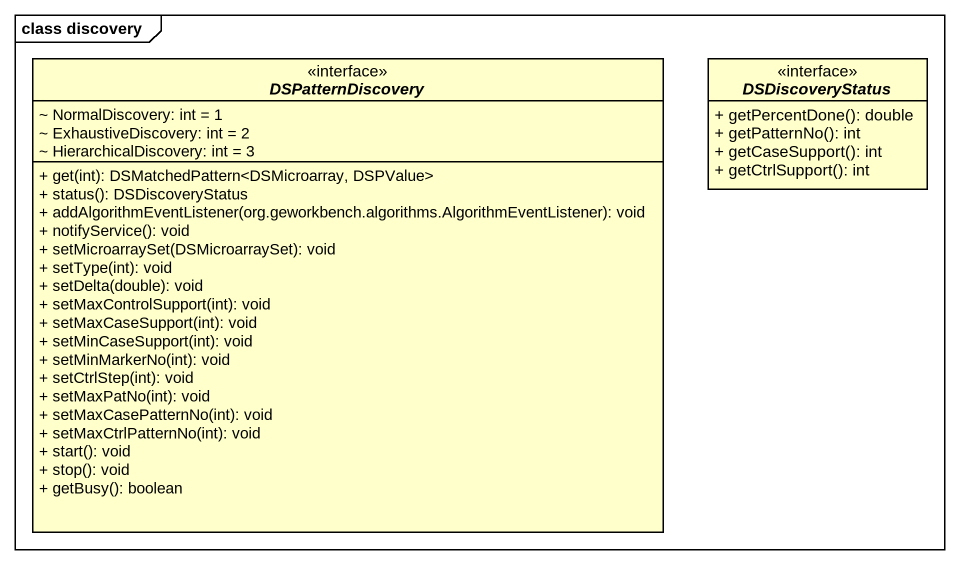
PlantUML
@startuml
mainframe class discovery
hide circle
hide empty members
skinparam classAttributeIconSize 0
interface DSPatternDiscovery <<interface>> {
  ~ NormalDiscovery: int = 1
  ~ ExhaustiveDiscovery: int = 2
  ~ HierarchicalDiscovery: int = 3
  + get(int): DSMatchedPattern<DSMicroarray, DSPValue>
  + status(): DSDiscoveryStatus
  + addAlgorithmEventListener(org.geworkbench.algorithms.AlgorithmEventListener): void
  + notifyService(): void
  + setMicroarraySet(DSMicroarraySet): void
  + setType(int): void
  + setDelta(double): void
  + setMaxControlSupport(int): void
  + setMaxCaseSupport(int): void
  + setMinCaseSupport(int): void
  + setMinMarkerNo(int): void
  + setCtrlStep(int): void
  + setMaxPatNo(int): void
  + setMaxCasePatternNo(int): void
  + setMaxCtrlPatternNo(int): void
  + start(): void
  + stop(): void
  + getBusy(): boolean
}
interface DSDiscoveryStatus <<interface>> {
  + getPercentDone(): double
  + getPatternNo(): int
  + getCaseSupport(): int
  + getCtrlSupport(): int
}
@enduml
